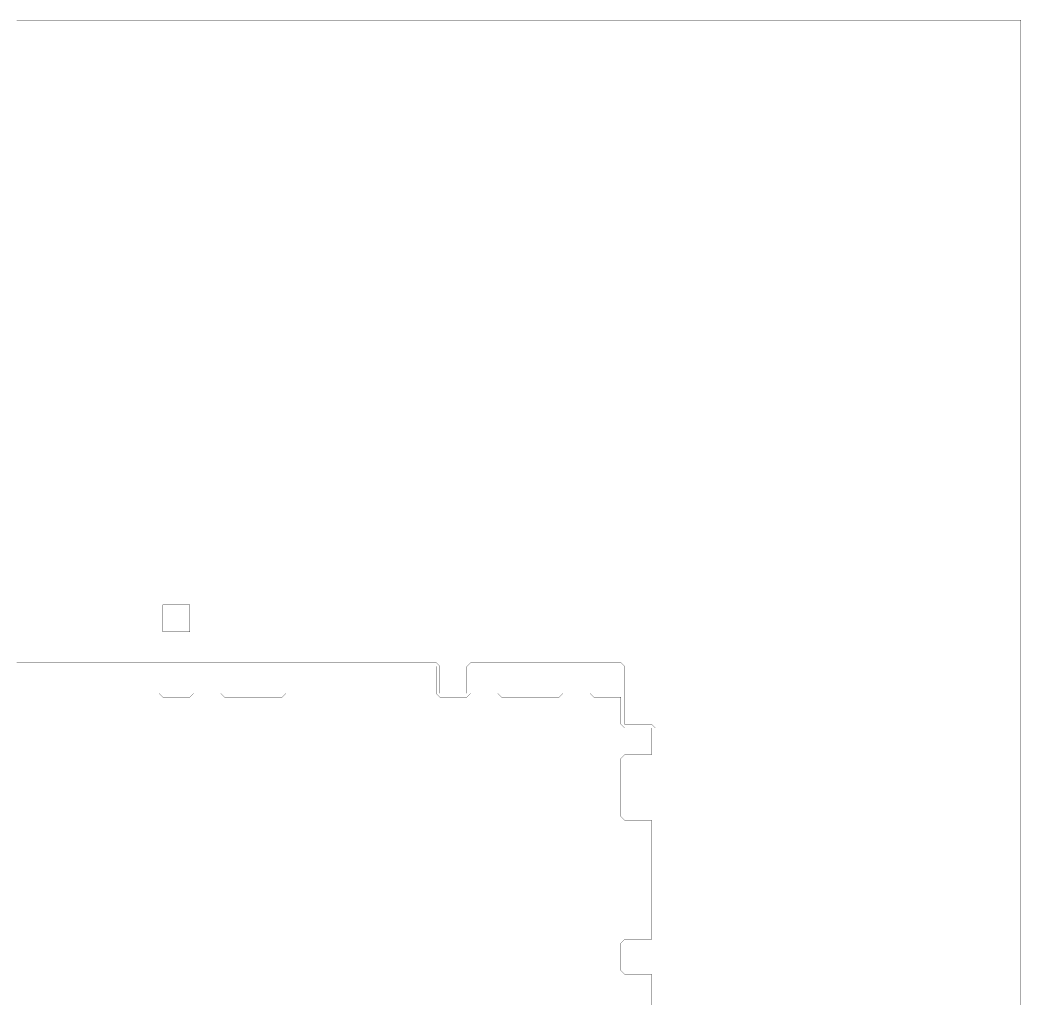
# Model space of a CAD drawing. Header units: metres. Extents: x 0 to 4990, y -4990 to 0.
# Drawn here: x 2450 to 4990, y -2495 to 0 of the extents above; entities that cross this region are included whole.
import ezdxf

# ---------------------------------------------------------------- set-up
doc = ezdxf.new("R2010")
doc.units = ezdxf.units.M
for name, color, linetype in [('conductor', 1, 'Continuous'), ('dielectric', 8, 'Continuous'), ('substrate', 5, 'Continuous')]:
    doc.layers.add(name, color=color, linetype=linetype)

msp = doc.modelspace()

# ---------------------------------------------------------------- linework, layer by layer
at = {"layer": 'conductor', "const_width": 0.5}
msp.add_lwpolyline([(4052.734375, -2500), (4052.734375, -2490.234375), (4052.734375, -2480.46875), (4052.734375, -2470.703125), (4052.734375, -2460.9375), (4052.734375, -2451.171875), (4052.734375, -2441.40625), (4052.734375, -2431.640625), (4052.734375, -2421.875), (4042.96875, -2421.875), (4033.203125, -2421.875), (4023.4375, -2421.875), (4013.671875, -2421.875), (4003.90625, -2421.875), (3994.140625, -2421.875), (3984.375, -2421.875), (3974.609375, -2412.109375), (3974.609375, -2402.34375), (3974.609375, -2392.578125), (3974.609375, -2382.8125), (3974.609375, -2373.046875), (3974.609375, -2363.28125), (3974.609375, -2353.515625), (3974.609375, -2343.75), (3984.375, -2333.984375), (3994.140625, -2333.984375), (4003.90625, -2333.984375), (4013.671875, -2333.984375), (4023.4375, -2333.984375), (4033.203125, -2333.984375), (4042.96875, -2333.984375), (4052.734375, -2333.984375), (4052.734375, -2324.21875), (4052.734375, -2314.453125), (4052.734375, -2304.6875), (4052.734375, -2294.921875), (4052.734375, -2285.15625), (4052.734375, -2275.390625), (4052.734375, -2265.625), (4052.734375, -2255.859375), (4052.734375, -2246.09375), (4052.734375, -2236.328125), (4052.734375, -2226.5625), (4052.734375, -2216.796875), (4052.734375, -2207.03125), (4052.734375, -2197.265625), (4052.734375, -2187.5), (4052.734375, -2177.734375), (4052.734375, -2167.96875), (4052.734375, -2158.203125), (4052.734375, -2148.4375), (4052.734375, -2138.671875), (4052.734375, -2128.90625), (4052.734375, -2119.140625), (4052.734375, -2109.375), (4052.734375, -2099.609375), (4052.734375, -2089.84375), (4052.734375, -2080.078125), (4052.734375, -2070.3125), (4052.734375, -2060.546875), (4052.734375, -2050.78125), (4052.734375, -2041.015625), (4052.734375, -2031.25), (4042.96875, -2031.25), (4033.203125, -2031.25), (4023.4375, -2031.25), (4013.671875, -2031.25), (4003.90625, -2031.25), (3994.140625, -2031.25), (3984.375, -2031.25), (3974.609375, -2021.484375), (3974.609375, -2011.71875), (3974.609375, -2001.953125), (3974.609375, -1992.1875), (3974.609375, -1982.421875), (3974.609375, -1972.65625), (3974.609375, -1962.890625), (3974.609375, -1953.125), (3974.609375, -1943.359375), (3974.609375, -1933.59375), (3974.609375, -1923.828125), (3974.609375, -1914.0625), (3974.609375, -1904.296875), (3974.609375, -1894.53125), (3974.609375, -1884.765625), (3974.609375, -1875), (3984.375, -1865.234375), (3994.140625, -1865.234375), (4003.90625, -1865.234375), (4013.671875, -1865.234375), (4023.4375, -1865.234375), (4033.203125, -1865.234375), (4042.96875, -1865.234375), (4052.734375, -1865.234375), (4052.734375, -1855.46875), (4052.734375, -1845.703125), (4052.734375, -1835.9375), (4052.734375, -1826.171875), (4052.734375, -1816.40625), (4052.734375, -1806.640625), (4052.734375, -1796.875), (4042.96875, -1796.875), (4033.203125, -1796.875), (4023.4375, -1796.875), (4013.671875, -1796.875), (4003.90625, -1796.875), (3994.140625, -1796.875), (3984.375, -1796.875), (3974.609375, -1787.109375), (3974.609375, -1777.34375), (3974.609375, -1767.578125), (3974.609375, -1757.8125), (3974.609375, -1748.046875), (3974.609375, -1738.28125), (3974.609375, -1728.515625), (3974.609375, -1718.75), (3964.84375, -1718.75), (3955.078125, -1718.75), (3945.3125, -1718.75), (3935.546875, -1718.75), (3925.78125, -1718.75), (3916.015625, -1718.75), (3906.25, -1718.75), (3896.484375, -1708.984375), (3896.484375, -1699.21875), (3896.484375, -1689.453125), (3896.484375, -1679.6875), (3896.484375, -1669.921875), (3896.484375, -1660.15625), (3896.484375, -1650.390625), (3896.484375, -1640.625), (3886.71875, -1640.625), (3876.953125, -1640.625), (3867.1875, -1640.625), (3857.421875, -1640.625), (3847.65625, -1640.625), (3837.890625, -1640.625), (3828.125, -1640.625), (3828.125, -1650.390625), (3828.125, -1660.15625), (3828.125, -1669.921875), (3828.125, -1679.6875), (3828.125, -1689.453125), (3828.125, -1699.21875), (3828.125, -1708.984375), (3818.359375, -1718.75), (3808.59375, -1718.75), (3798.828125, -1718.75), (3789.0625, -1718.75), (3779.296875, -1718.75), (3769.53125, -1718.75), (3759.765625, -1718.75), (3750, -1718.75), (3740.234375, -1718.75), (3730.46875, -1718.75), (3720.703125, -1718.75), (3710.9375, -1718.75), (3701.171875, -1718.75), (3691.40625, -1718.75), (3681.640625, -1718.75), (3671.875, -1718.75), (3662.109375, -1708.984375), (3662.109375, -1699.21875), (3662.109375, -1689.453125), (3662.109375, -1679.6875), (3662.109375, -1669.921875), (3662.109375, -1660.15625), (3662.109375, -1650.390625), (3662.109375, -1640.625), (3652.34375, -1640.625), (3642.578125, -1640.625), (3632.8125, -1640.625), (3623.046875, -1640.625), (3613.28125, -1640.625), (3603.515625, -1640.625), (3593.75, -1640.625), (3593.75, -1650.390625), (3593.75, -1660.15625), (3593.75, -1669.921875), (3593.75, -1679.6875), (3593.75, -1689.453125), (3593.75, -1699.21875), (3593.75, -1708.984375), (3583.984375, -1718.75), (3574.21875, -1718.75), (3564.453125, -1718.75), (3554.6875, -1718.75), (3544.921875, -1718.75), (3535.15625, -1718.75), (3525.390625, -1718.75), (3515.625, -1718.75), (3505.859375, -1708.984375), (3505.859375, -1699.21875), (3505.859375, -1689.453125), (3505.859375, -1679.6875), (3505.859375, -1669.921875), (3505.859375, -1660.15625), (3505.859375, -1650.390625), (3505.859375, -1640.625), (3496.09375, -1640.625), (3486.328125, -1640.625), (3476.5625, -1640.625), (3466.796875, -1640.625), (3457.03125, -1640.625), (3447.265625, -1640.625), (3437.5, -1640.625), (3427.734375, -1640.625), (3417.96875, -1640.625), (3408.203125, -1640.625), (3398.4375, -1640.625), (3388.671875, -1640.625), (3378.90625, -1640.625), (3369.140625, -1640.625), (3359.375, -1640.625), (3349.609375, -1640.625), (3339.84375, -1640.625), (3330.078125, -1640.625), (3320.3125, -1640.625), (3310.546875, -1640.625), (3300.78125, -1640.625), (3291.015625, -1640.625), (3281.25, -1640.625), (3271.484375, -1640.625), (3261.71875, -1640.625), (3251.953125, -1640.625), (3242.1875, -1640.625), (3232.421875, -1640.625), (3222.65625, -1640.625), (3212.890625, -1640.625), (3203.125, -1640.625), (3193.359375, -1640.625), (3183.59375, -1640.625), (3173.828125, -1640.625), (3164.0625, -1640.625), (3154.296875, -1640.625), (3144.53125, -1640.625), (3134.765625, -1640.625), (3125, -1640.625), (3125, -1650.390625), (3125, -1660.15625), (3125, -1669.921875), (3125, -1679.6875), (3125, -1689.453125), (3125, -1699.21875), (3125, -1708.984375), (3115.234375, -1718.75), (3105.46875, -1718.75), (3095.703125, -1718.75), (3085.9375, -1718.75), (3076.171875, -1718.75), (3066.40625, -1718.75), (3056.640625, -1718.75), (3046.875, -1718.75), (3037.109375, -1718.75), (3027.34375, -1718.75), (3017.578125, -1718.75), (3007.8125, -1718.75), (2998.046875, -1718.75), (2988.28125, -1718.75), (2978.515625, -1718.75), (2968.75, -1718.75), (2958.984375, -1708.984375), (2958.984375, -1699.21875), (2958.984375, -1689.453125), (2958.984375, -1679.6875), (2958.984375, -1669.921875), (2958.984375, -1660.15625), (2958.984375, -1650.390625), (2958.984375, -1640.625), (2949.21875, -1640.625), (2939.453125, -1640.625), (2929.6875, -1640.625), (2919.921875, -1640.625), (2910.15625, -1640.625), (2900.390625, -1640.625), (2890.625, -1640.625), (2890.625, -1650.390625), (2890.625, -1660.15625), (2890.625, -1669.921875), (2890.625, -1679.6875), (2890.625, -1689.453125), (2890.625, -1699.21875), (2890.625, -1708.984375), (2880.859375, -1718.75), (2871.09375, -1718.75), (2861.328125, -1718.75), (2851.5625, -1718.75), (2841.796875, -1718.75), (2832.03125, -1718.75), (2822.265625, -1718.75), (2812.5, -1718.75), (2802.734375, -1708.984375), (2802.734375, -1699.21875), (2802.734375, -1689.453125), (2802.734375, -1679.6875), (2802.734375, -1669.921875), (2802.734375, -1660.15625), (2802.734375, -1650.390625), (2802.734375, -1640.625), (2792.96875, -1640.625), (2783.203125, -1640.625), (2773.4375, -1640.625), (2763.671875, -1640.625), (2753.90625, -1640.625), (2744.140625, -1640.625), (2734.375, -1640.625), (2724.609375, -1640.625), (2714.84375, -1640.625), (2705.078125, -1640.625), (2695.3125, -1640.625), (2685.546875, -1640.625), (2675.78125, -1640.625), (2666.015625, -1640.625), (2656.25, -1640.625), (2646.484375, -1640.625), (2636.71875, -1640.625), (2626.953125, -1640.625), (2617.1875, -1640.625), (2607.421875, -1640.625), (2597.65625, -1640.625), (2587.890625, -1640.625), (2578.125, -1640.625), (2568.359375, -1640.625), (2558.59375, -1640.625), (2548.828125, -1640.625), (2539.0625, -1640.625), (2529.296875, -1640.625), (2519.53125, -1640.625), (2509.765625, -1640.625), (2500, -1640.625), (2490.234375, -1640.625), (2480.46875, -1640.625), (2470.703125, -1640.625), (2460.9375, -1640.625), (2451.171875, -1640.625), (2441.40625, -1640.625)], dxfattribs=at)
at = {"layer": 'dielectric', "const_width": 0.5}
msp.add_lwpolyline([(2812.5, -1484.375), (2812.5, -1494.140625), (2812.5, -1503.90625), (2812.5, -1513.671875), (2812.5, -1523.4375), (2812.5, -1533.203125), (2812.5, -1542.96875), (2812.5, -1552.734375), (2822.265625, -1552.734375), (2832.03125, -1552.734375), (2841.796875, -1552.734375), (2851.5625, -1552.734375), (2861.328125, -1552.734375), (2871.09375, -1552.734375), (2880.859375, -1552.734375), (2880.859375, -1542.96875), (2880.859375, -1533.203125), (2880.859375, -1523.4375), (2880.859375, -1513.671875), (2880.859375, -1503.90625), (2880.859375, -1494.140625), (2880.859375, -1484.375), (2871.09375, -1484.375), (2861.328125, -1484.375), (2851.5625, -1484.375), (2841.796875, -1484.375), (2832.03125, -1484.375), (2822.265625, -1484.375)], close=True, dxfattribs=at)
at = {"layer": 'substrate', "const_width": 0.5}
for points in [[(4990.234375, -2500), (4990.234375, -2490.234375), (4990.234375, -2480.46875), (4990.234375, -2470.703125), (4990.234375, -2460.9375), (4990.234375, -2451.171875), (4990.234375, -2441.40625), (4990.234375, -2431.640625), (4990.234375, -2421.875), (4990.234375, -2412.109375), (4990.234375, -2402.34375), (4990.234375, -2392.578125), (4990.234375, -2382.8125), (4990.234375, -2373.046875), (4990.234375, -2363.28125), (4990.234375, -2353.515625), (4990.234375, -2343.75), (4990.234375, -2333.984375), (4990.234375, -2324.21875), (4990.234375, -2314.453125), (4990.234375, -2304.6875), (4990.234375, -2294.921875), (4990.234375, -2285.15625), (4990.234375, -2275.390625), (4990.234375, -2265.625), (4990.234375, -2255.859375), (4990.234375, -2246.09375), (4990.234375, -2236.328125), (4990.234375, -2226.5625), (4990.234375, -2216.796875), (4990.234375, -2207.03125), (4990.234375, -2197.265625), (4990.234375, -2187.5), (4990.234375, -2177.734375), (4990.234375, -2167.96875), (4990.234375, -2158.203125), (4990.234375, -2148.4375), (4990.234375, -2138.671875), (4990.234375, -2128.90625), (4990.234375, -2119.140625), (4990.234375, -2109.375), (4990.234375, -2099.609375), (4990.234375, -2089.84375), (4990.234375, -2080.078125), (4990.234375, -2070.3125), (4990.234375, -2060.546875), (4990.234375, -2050.78125), (4990.234375, -2041.015625), (4990.234375, -2031.25), (4990.234375, -2021.484375), (4990.234375, -2011.71875), (4990.234375, -2001.953125), (4990.234375, -1992.1875), (4990.234375, -1982.421875), (4990.234375, -1972.65625), (4990.234375, -1962.890625), (4990.234375, -1953.125), (4990.234375, -1943.359375), (4990.234375, -1933.59375), (4990.234375, -1923.828125), (4990.234375, -1914.0625), (4990.234375, -1904.296875), (4990.234375, -1894.53125), (4990.234375, -1884.765625), (4990.234375, -1875), (4990.234375, -1865.234375), (4990.234375, -1855.46875), (4990.234375, -1845.703125), (4990.234375, -1835.9375), (4990.234375, -1826.171875), (4990.234375, -1816.40625), (4990.234375, -1806.640625), (4990.234375, -1796.875), (4990.234375, -1787.109375), (4990.234375, -1777.34375), (4990.234375, -1767.578125), (4990.234375, -1757.8125), (4990.234375, -1748.046875), (4990.234375, -1738.28125), (4990.234375, -1728.515625), (4990.234375, -1718.75), (4990.234375, -1708.984375), (4990.234375, -1699.21875), (4990.234375, -1689.453125), (4990.234375, -1679.6875), (4990.234375, -1669.921875), (4990.234375, -1660.15625), (4990.234375, -1650.390625), (4990.234375, -1640.625), (4990.234375, -1630.859375), (4990.234375, -1621.09375), (4990.234375, -1611.328125), (4990.234375, -1601.5625), (4990.234375, -1591.796875), (4990.234375, -1582.03125), (4990.234375, -1572.265625), (4990.234375, -1562.5), (4990.234375, -1552.734375), (4990.234375, -1542.96875), (4990.234375, -1533.203125), (4990.234375, -1523.4375), (4990.234375, -1513.671875), (4990.234375, -1503.90625), (4990.234375, -1494.140625), (4990.234375, -1484.375), (4990.234375, -1474.609375), (4990.234375, -1464.84375), (4990.234375, -1455.078125), (4990.234375, -1445.3125), (4990.234375, -1435.546875), (4990.234375, -1425.78125), (4990.234375, -1416.015625), (4990.234375, -1406.25), (4990.234375, -1396.484375), (4990.234375, -1386.71875), (4990.234375, -1376.953125), (4990.234375, -1367.1875), (4990.234375, -1357.421875), (4990.234375, -1347.65625), (4990.234375, -1337.890625), (4990.234375, -1328.125), (4990.234375, -1318.359375), (4990.234375, -1308.59375), (4990.234375, -1298.828125), (4990.234375, -1289.0625), (4990.234375, -1279.296875), (4990.234375, -1269.53125), (4990.234375, -1259.765625), (4990.234375, -1250), (4990.234375, -1240.234375), (4990.234375, -1230.46875), (4990.234375, -1220.703125), (4990.234375, -1210.9375), (4990.234375, -1201.171875), (4990.234375, -1191.40625), (4990.234375, -1181.640625), (4990.234375, -1171.875), (4990.234375, -1162.109375), (4990.234375, -1152.34375), (4990.234375, -1142.578125), (4990.234375, -1132.8125), (4990.234375, -1123.046875), (4990.234375, -1113.28125), (4990.234375, -1103.515625), (4990.234375, -1093.75), (4990.234375, -1083.984375), (4990.234375, -1074.21875), (4990.234375, -1064.453125), (4990.234375, -1054.6875), (4990.234375, -1044.921875), (4990.234375, -1035.15625), (4990.234375, -1025.390625), (4990.234375, -1015.625), (4990.234375, -1005.859375), (4990.234375, -996.09375), (4990.234375, -986.328125), (4990.234375, -976.5625), (4990.234375, -966.796875), (4990.234375, -957.03125), (4990.234375, -947.265625), (4990.234375, -937.5), (4990.234375, -927.734375), (4990.234375, -917.96875), (4990.234375, -908.203125), (4990.234375, -898.4375), (4990.234375, -888.671875), (4990.234375, -878.90625), (4990.234375, -869.140625), (4990.234375, -859.375), (4990.234375, -849.609375), (4990.234375, -839.84375), (4990.234375, -830.078125), (4990.234375, -820.3125), (4990.234375, -810.546875), (4990.234375, -800.78125), (4990.234375, -791.015625), (4990.234375, -781.25), (4990.234375, -771.484375), (4990.234375, -761.71875), (4990.234375, -751.953125), (4990.234375, -742.1875), (4990.234375, -732.421875), (4990.234375, -722.65625), (4990.234375, -712.890625), (4990.234375, -703.125), (4990.234375, -693.359375), (4990.234375, -683.59375), (4990.234375, -673.828125), (4990.234375, -664.0625), (4990.234375, -654.296875), (4990.234375, -644.53125), (4990.234375, -634.765625), (4990.234375, -625), (4990.234375, -615.234375), (4990.234375, -605.46875), (4990.234375, -595.703125), (4990.234375, -585.9375), (4990.234375, -576.171875), (4990.234375, -566.40625), (4990.234375, -556.640625), (4990.234375, -546.875), (4990.234375, -537.109375), (4990.234375, -527.34375), (4990.234375, -517.578125), (4990.234375, -507.8125), (4990.234375, -498.046875), (4990.234375, -488.28125), (4990.234375, -478.515625), (4990.234375, -468.75), (4990.234375, -458.984375), (4990.234375, -449.21875), (4990.234375, -439.453125), (4990.234375, -429.6875), (4990.234375, -419.921875), (4990.234375, -410.15625), (4990.234375, -400.390625), (4990.234375, -390.625), (4990.234375, -380.859375), (4990.234375, -371.09375), (4990.234375, -361.328125), (4990.234375, -351.5625), (4990.234375, -341.796875), (4990.234375, -332.03125), (4990.234375, -322.265625), (4990.234375, -312.5), (4990.234375, -302.734375), (4990.234375, -292.96875), (4990.234375, -283.203125), (4990.234375, -273.4375), (4990.234375, -263.671875), (4990.234375, -253.90625), (4990.234375, -244.140625), (4990.234375, -234.375), (4990.234375, -224.609375), (4990.234375, -214.84375), (4990.234375, -205.078125), (4990.234375, -195.3125), (4990.234375, -185.546875), (4990.234375, -175.78125), (4990.234375, -166.015625), (4990.234375, -156.25), (4990.234375, -146.484375), (4990.234375, -136.71875), (4990.234375, -126.953125), (4990.234375, -117.1875), (4990.234375, -107.421875), (4990.234375, -97.65625), (4990.234375, -87.890625), (4990.234375, -78.125), (4990.234375, -68.359375), (4990.234375, -58.59375), (4990.234375, -48.828125), (4990.234375, -39.0625), (4990.234375, -29.296875), (4990.234375, -19.53125), (4990.234375, -9.765625), (4990.234375, 0), (4980.46875, 0), (4970.703125, 0), (4960.9375, 0), (4951.171875, 0), (4941.40625, 0), (4931.640625, 0), (4921.875, 0), (4912.109375, 0), (4902.34375, 0), (4892.578125, 0), (4882.8125, 0), (4873.046875, 0), (4863.28125, 0), (4853.515625, 0), (4843.75, 0), (4833.984375, 0), (4824.21875, 0), (4814.453125, 0), (4804.6875, 0), (4794.921875, 0), (4785.15625, 0), (4775.390625, 0), (4765.625, 0), (4755.859375, 0), (4746.09375, 0), (4736.328125, 0), (4726.5625, 0), (4716.796875, 0), (4707.03125, 0), (4697.265625, 0), (4687.5, 0), (4677.734375, 0), (4667.96875, 0), (4658.203125, 0), (4648.4375, 0), (4638.671875, 0), (4628.90625, 0), (4619.140625, 0), (4609.375, 0), (4599.609375, 0), (4589.84375, 0), (4580.078125, 0), (4570.3125, 0), (4560.546875, 0), (4550.78125, 0), (4541.015625, 0), (4531.25, 0), (4521.484375, 0), (4511.71875, 0), (4501.953125, 0), (4492.1875, 0), (4482.421875, 0), (4472.65625, 0), (4462.890625, 0), (4453.125, 0), (4443.359375, 0), (4433.59375, 0), (4423.828125, 0), (4414.0625, 0), (4404.296875, 0), (4394.53125, 0), (4384.765625, 0), (4375, 0), (4365.234375, 0), (4355.46875, 0), (4345.703125, 0), (4335.9375, 0), (4326.171875, 0), (4316.40625, 0), (4306.640625, 0), (4296.875, 0), (4287.109375, 0), (4277.34375, 0), (4267.578125, 0), (4257.8125, 0), (4248.046875, 0), (4238.28125, 0), (4228.515625, 0), (4218.75, 0), (4208.984375, 0), (4199.21875, 0), (4189.453125, 0), (4179.6875, 0), (4169.921875, 0), (4160.15625, 0), (4150.390625, 0), (4140.625, 0), (4130.859375, 0), (4121.09375, 0), (4111.328125, 0), (4101.5625, 0), (4091.796875, 0), (4082.03125, 0), (4072.265625, 0), (4062.5, 0), (4052.734375, 0), (4042.96875, 0), (4033.203125, 0), (4023.4375, 0), (4013.671875, 0), (4003.90625, 0), (3994.140625, 0), (3984.375, 0), (3974.609375, 0), (3964.84375, 0), (3955.078125, 0), (3945.3125, 0), (3935.546875, 0), (3925.78125, 0), (3916.015625, 0), (3906.25, 0), (3896.484375, 0), (3886.71875, 0), (3876.953125, 0), (3867.1875, 0), (3857.421875, 0), (3847.65625, 0), (3837.890625, 0), (3828.125, 0), (3818.359375, 0), (3808.59375, 0), (3798.828125, 0), (3789.0625, 0), (3779.296875, 0), (3769.53125, 0), (3759.765625, 0), (3750, 0), (3740.234375, 0), (3730.46875, 0), (3720.703125, 0), (3710.9375, 0), (3701.171875, 0), (3691.40625, 0), (3681.640625, 0), (3671.875, 0), (3662.109375, 0), (3652.34375, 0), (3642.578125, 0), (3632.8125, 0), (3623.046875, 0), (3613.28125, 0), (3603.515625, 0), (3593.75, 0), (3583.984375, 0), (3574.21875, 0), (3564.453125, 0), (3554.6875, 0), (3544.921875, 0), (3535.15625, 0), (3525.390625, 0), (3515.625, 0), (3505.859375, 0), (3496.09375, 0), (3486.328125, 0), (3476.5625, 0), (3466.796875, 0), (3457.03125, 0), (3447.265625, 0), (3437.5, 0), (3427.734375, 0), (3417.96875, 0), (3408.203125, 0), (3398.4375, 0), (3388.671875, 0), (3378.90625, 0), (3369.140625, 0), (3359.375, 0), (3349.609375, 0), (3339.84375, 0), (3330.078125, 0), (3320.3125, 0), (3310.546875, 0), (3300.78125, 0), (3291.015625, 0), (3281.25, 0), (3271.484375, 0), (3261.71875, 0), (3251.953125, 0), (3242.1875, 0), (3232.421875, 0), (3222.65625, 0), (3212.890625, 0), (3203.125, 0), (3193.359375, 0), (3183.59375, 0), (3173.828125, 0), (3164.0625, 0), (3154.296875, 0), (3144.53125, 0), (3134.765625, 0), (3125, 0), (3115.234375, 0), (3105.46875, 0), (3095.703125, 0), (3085.9375, 0), (3076.171875, 0), (3066.40625, 0), (3056.640625, 0), (3046.875, 0), (3037.109375, 0), (3027.34375, 0), (3017.578125, 0), (3007.8125, 0), (2998.046875, 0), (2988.28125, 0), (2978.515625, 0), (2968.75, 0), (2958.984375, 0), (2949.21875, 0), (2939.453125, 0), (2929.6875, 0), (2919.921875, 0), (2910.15625, 0), (2900.390625, 0), (2890.625, 0), (2880.859375, 0), (2871.09375, 0), (2861.328125, 0), (2851.5625, 0), (2841.796875, 0), (2832.03125, 0), (2822.265625, 0), (2812.5, 0), (2802.734375, 0), (2792.96875, 0), (2783.203125, 0), (2773.4375, 0), (2763.671875, 0), (2753.90625, 0), (2744.140625, 0), (2734.375, 0), (2724.609375, 0), (2714.84375, 0), (2705.078125, 0), (2695.3125, 0), (2685.546875, 0), (2675.78125, 0), (2666.015625, 0), (2656.25, 0), (2646.484375, 0), (2636.71875, 0), (2626.953125, 0), (2617.1875, 0), (2607.421875, 0), (2597.65625, 0), (2587.890625, 0), (2578.125, 0), (2568.359375, 0), (2558.59375, 0), (2548.828125, 0), (2539.0625, 0), (2529.296875, 0), (2519.53125, 0), (2509.765625, 0), (2500, 0), (2490.234375, 0), (2480.46875, 0), (2470.703125, 0), (2460.9375, 0), (2451.171875, 0), (2441.40625, 0)], [(2441.40625, -1630.859375), (2451.171875, -1630.859375), (2460.9375, -1630.859375), (2470.703125, -1630.859375), (2480.46875, -1630.859375), (2490.234375, -1630.859375), (2500, -1630.859375), (2509.765625, -1630.859375), (2519.53125, -1630.859375), (2529.296875, -1630.859375), (2539.0625, -1630.859375), (2548.828125, -1630.859375), (2558.59375, -1630.859375), (2568.359375, -1630.859375), (2578.125, -1630.859375), (2587.890625, -1630.859375), (2597.65625, -1630.859375), (2607.421875, -1630.859375), (2617.1875, -1630.859375), (2626.953125, -1630.859375), (2636.71875, -1630.859375), (2646.484375, -1630.859375), (2656.25, -1630.859375), (2666.015625, -1630.859375), (2675.78125, -1630.859375), (2685.546875, -1630.859375), (2695.3125, -1630.859375), (2705.078125, -1630.859375), (2714.84375, -1630.859375), (2724.609375, -1630.859375), (2734.375, -1630.859375), (2744.140625, -1630.859375), (2753.90625, -1630.859375), (2763.671875, -1630.859375), (2773.4375, -1630.859375), (2783.203125, -1630.859375), (2792.96875, -1630.859375), (2802.734375, -1630.859375), (2812.5, -1630.859375), (2822.265625, -1630.859375), (2832.03125, -1630.859375), (2841.796875, -1630.859375), (2851.5625, -1630.859375), (2861.328125, -1630.859375), (2871.09375, -1630.859375), (2880.859375, -1630.859375), (2890.625, -1630.859375), (2900.390625, -1630.859375), (2910.15625, -1630.859375), (2919.921875, -1630.859375), (2929.6875, -1630.859375), (2939.453125, -1630.859375), (2949.21875, -1630.859375), (2958.984375, -1630.859375), (2968.75, -1630.859375), (2978.515625, -1630.859375), (2988.28125, -1630.859375), (2998.046875, -1630.859375), (3007.8125, -1630.859375), (3017.578125, -1630.859375), (3027.34375, -1630.859375), (3037.109375, -1630.859375), (3046.875, -1630.859375), (3056.640625, -1630.859375), (3066.40625, -1630.859375), (3076.171875, -1630.859375), (3085.9375, -1630.859375), (3095.703125, -1630.859375), (3105.46875, -1630.859375), (3115.234375, -1630.859375), (3125, -1630.859375), (3134.765625, -1630.859375), (3144.53125, -1630.859375), (3154.296875, -1630.859375), (3164.0625, -1630.859375), (3173.828125, -1630.859375), (3183.59375, -1630.859375), (3193.359375, -1630.859375), (3203.125, -1630.859375), (3212.890625, -1630.859375), (3222.65625, -1630.859375), (3232.421875, -1630.859375), (3242.1875, -1630.859375), (3251.953125, -1630.859375), (3261.71875, -1630.859375), (3271.484375, -1630.859375), (3281.25, -1630.859375), (3291.015625, -1630.859375), (3300.78125, -1630.859375), (3310.546875, -1630.859375), (3320.3125, -1630.859375), (3330.078125, -1630.859375), (3339.84375, -1630.859375), (3349.609375, -1630.859375), (3359.375, -1630.859375), (3369.140625, -1630.859375), (3378.90625, -1630.859375), (3388.671875, -1630.859375), (3398.4375, -1630.859375), (3408.203125, -1630.859375), (3417.96875, -1630.859375), (3427.734375, -1630.859375), (3437.5, -1630.859375), (3447.265625, -1630.859375), (3457.03125, -1630.859375), (3466.796875, -1630.859375), (3476.5625, -1630.859375), (3486.328125, -1630.859375), (3496.09375, -1630.859375), (3505.859375, -1630.859375), (3515.625, -1640.625), (3515.625, -1650.390625), (3515.625, -1660.15625), (3515.625, -1669.921875), (3515.625, -1679.6875), (3515.625, -1689.453125), (3515.625, -1699.21875), (3515.625, -1708.984375), (3525.390625, -1708.984375), (3535.15625, -1708.984375), (3544.921875, -1708.984375), (3554.6875, -1708.984375), (3564.453125, -1708.984375), (3574.21875, -1708.984375), (3583.984375, -1708.984375), (3583.984375, -1699.21875), (3583.984375, -1689.453125), (3583.984375, -1679.6875), (3583.984375, -1669.921875), (3583.984375, -1660.15625), (3583.984375, -1650.390625), (3583.984375, -1640.625), (3593.75, -1630.859375), (3603.515625, -1630.859375), (3613.28125, -1630.859375), (3623.046875, -1630.859375), (3632.8125, -1630.859375), (3642.578125, -1630.859375), (3652.34375, -1630.859375), (3662.109375, -1630.859375), (3671.875, -1630.859375), (3681.640625, -1630.859375), (3691.40625, -1630.859375), (3701.171875, -1630.859375), (3710.9375, -1630.859375), (3720.703125, -1630.859375), (3730.46875, -1630.859375), (3740.234375, -1630.859375), (3750, -1630.859375), (3759.765625, -1630.859375), (3769.53125, -1630.859375), (3779.296875, -1630.859375), (3789.0625, -1630.859375), (3798.828125, -1630.859375), (3808.59375, -1630.859375), (3818.359375, -1630.859375), (3828.125, -1630.859375), (3837.890625, -1630.859375), (3847.65625, -1630.859375), (3857.421875, -1630.859375), (3867.1875, -1630.859375), (3876.953125, -1630.859375), (3886.71875, -1630.859375), (3896.484375, -1630.859375), (3906.25, -1630.859375), (3916.015625, -1630.859375), (3925.78125, -1630.859375), (3935.546875, -1630.859375), (3945.3125, -1630.859375), (3955.078125, -1630.859375), (3964.84375, -1630.859375), (3974.609375, -1630.859375), (3984.375, -1640.625), (3984.375, -1650.390625), (3984.375, -1660.15625), (3984.375, -1669.921875), (3984.375, -1679.6875), (3984.375, -1689.453125), (3984.375, -1699.21875), (3984.375, -1708.984375), (3984.375, -1718.75), (3984.375, -1728.515625), (3984.375, -1738.28125), (3984.375, -1748.046875), (3984.375, -1757.8125), (3984.375, -1767.578125), (3984.375, -1777.34375), (3984.375, -1787.109375), (3994.140625, -1787.109375), (4003.90625, -1787.109375), (4013.671875, -1787.109375), (4023.4375, -1787.109375), (4033.203125, -1787.109375), (4042.96875, -1787.109375), (4052.734375, -1787.109375), (4062.5, -1796.875), (4062.5, -1806.640625), (4062.5, -1816.40625), (4062.5, -1826.171875), (4062.5, -1835.9375), (4062.5, -1845.703125), (4062.5, -1855.46875), (4062.5, -1865.234375), (4062.5, -1875), (4062.5, -1884.765625), (4062.5, -1894.53125), (4062.5, -1904.296875), (4062.5, -1914.0625), (4062.5, -1923.828125), (4062.5, -1933.59375), (4062.5, -1943.359375), (4062.5, -1953.125), (4062.5, -1962.890625), (4062.5, -1972.65625), (4062.5, -1982.421875), (4062.5, -1992.1875), (4062.5, -2001.953125), (4062.5, -2011.71875), (4062.5, -2021.484375), (4062.5, -2031.25), (4062.5, -2041.015625), (4062.5, -2050.78125), (4062.5, -2060.546875), (4062.5, -2070.3125), (4062.5, -2080.078125), (4062.5, -2089.84375), (4062.5, -2099.609375), (4062.5, -2109.375), (4062.5, -2119.140625), (4062.5, -2128.90625), (4062.5, -2138.671875), (4062.5, -2148.4375), (4062.5, -2158.203125), (4062.5, -2167.96875), (4062.5, -2177.734375), (4062.5, -2187.5), (4062.5, -2197.265625), (4062.5, -2207.03125), (4062.5, -2216.796875), (4062.5, -2226.5625), (4062.5, -2236.328125), (4062.5, -2246.09375), (4062.5, -2255.859375), (4062.5, -2265.625), (4062.5, -2275.390625), (4062.5, -2285.15625), (4062.5, -2294.921875), (4062.5, -2304.6875), (4062.5, -2314.453125), (4062.5, -2324.21875), (4062.5, -2333.984375), (4062.5, -2343.75), (4062.5, -2353.515625), (4062.5, -2363.28125), (4062.5, -2373.046875), (4062.5, -2382.8125), (4062.5, -2392.578125), (4062.5, -2402.34375), (4062.5, -2412.109375), (4062.5, -2421.875), (4062.5, -2431.640625), (4062.5, -2441.40625), (4062.5, -2451.171875), (4062.5, -2460.9375), (4062.5, -2470.703125), (4062.5, -2480.46875), (4062.5, -2490.234375), (4062.5, -2500)]]:
    msp.add_lwpolyline(points, dxfattribs=at)

doc.saveas('drawing.dxf')
